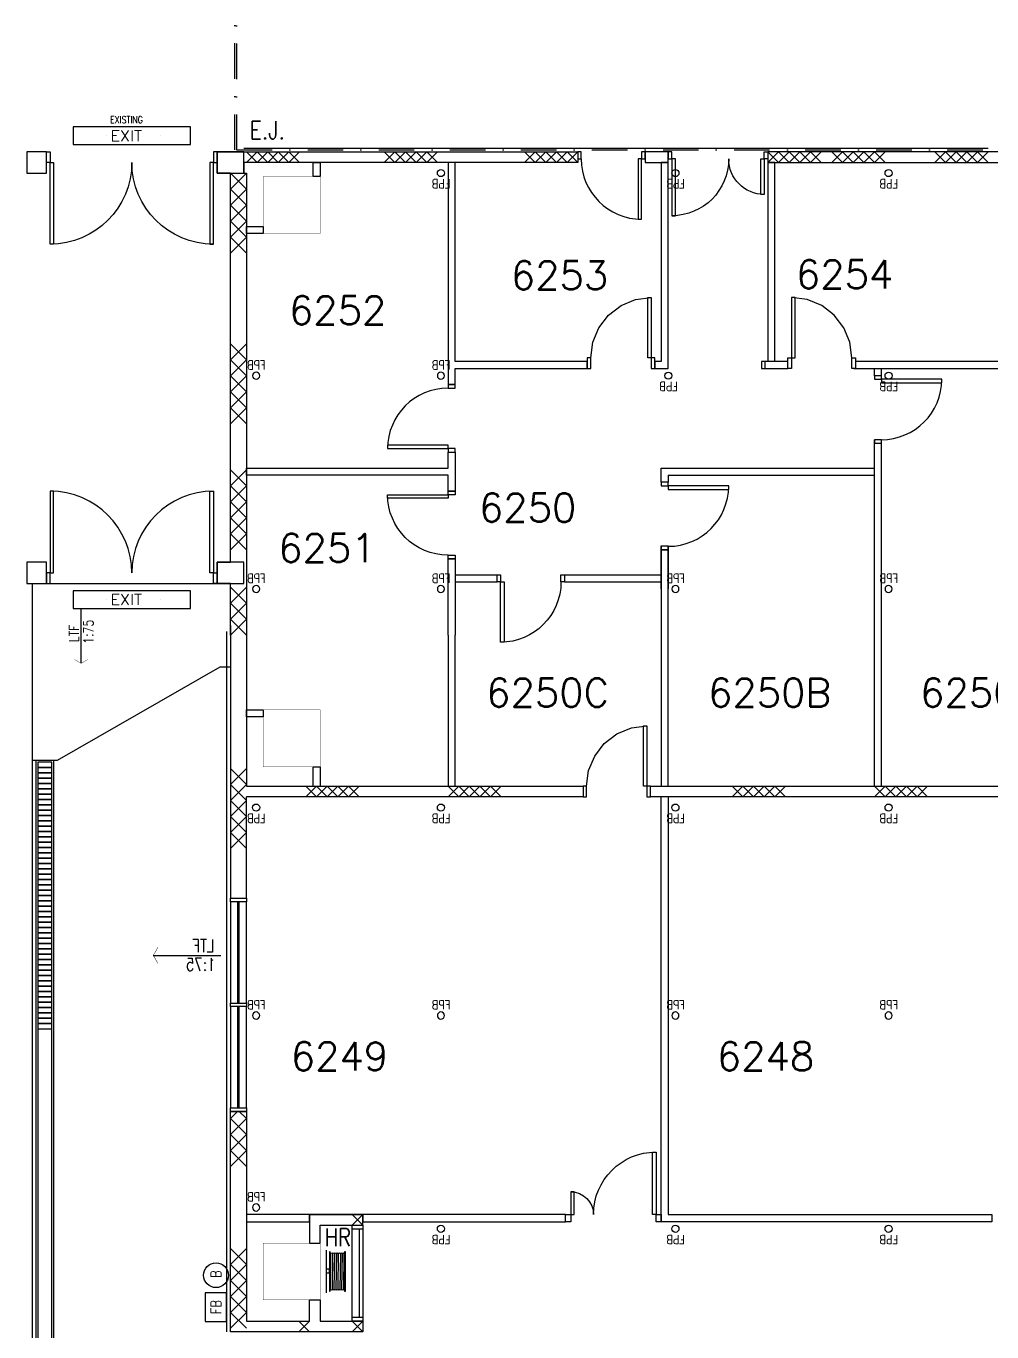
# Model space of a CAD drawing. Header units: millimetres. Extents: x -68474 to 336700, y -113450 to 53663.
# Drawn here: x 86262 to 99854, y -59350 to -40983 of the extents above; entities that cross this region are included whole.
import ezdxf

# ---------------------------------------------------------------- set-up
doc = ezdxf.new("R2010")
doc.units = ezdxf.units.MM
doc.header["$LTSCALE"] = 1000
doc.linetypes.add('s5147a$0$DASHDOT', pattern=[1, 0.5, -0.25, 0, -0.25])
doc.linetypes.add('s5147a$0$DOT', pattern=[0.25, 0, -0.25])
for name, color, linetype in [('s5147a$0$17', 12, 'Continuous'), ('s5147a$0$20', 7, 'Continuous'), ('s5147a$0$22', 7, 'Continuous'), ('s5147a$0$23', 7, 'Continuous'), ('s5147a$0$25', 7, 'Continuous'), ('s5147a$0$30', 7, 'Continuous'), ('s5147a$0$39', 7, 'Continuous'), ('s5147a$0$41', 7, 'Continuous'), ('s5147a$0$45', 7, 'Continuous'), ('s5147a$0$56', 7, 'Continuous'), ('s5147a$0$6', 7, 'Continuous'), ('s5147a$0$9', 7, 'Continuous'), ('s5147a$0$N-T-DRYWALL', 2, 'Continuous'), ('s5147a$0$ROOM-NO', 4, 'Continuous')]:
    doc.layers.add(name, color=color, linetype=linetype)
doc.styles.add('s5147a$0$STANDARD', font='romans.shx', dxfattribs={"width": 0.75})

# ---------------------------------------------------------------- blocks, each defined once
blk = doc.blocks.new('s5147a$0$CHAT15')
at = {"layer": 's5147a$0$22', "color": 14, "linetype": 'Continuous'}
for points in [[(0, 0), (0.15, 0.15), (0.3, 0), (0.45, 0.15), (0.6, 0), (0.75, 0.15)], [(0, 0.15), (0.15, 0), (0.3, 0.15), (0.45, 0), (0.6, 0.15), (0.75, 0)]]:
    blk.add_lwpolyline(points, dxfattribs=at)
blk = doc.blocks.new('s5147a$0$HAT15')
at = {"layer": 's5147a$0$22', "color": 14, "linetype": 'Continuous'}
for p, q in [((0, 0), (0.15, 0.15)), ((0, 0.15), (0.15, 0))]:
    blk.add_line(p, q, dxfattribs=at)
blk = doc.blocks.new('s5147a$0$LTF75')
at = {"layer": 's5147a$0$45', "color": 4, "linetype": 'Continuous'}
blk.add_line((0.7586, 0), (0, 0), dxfattribs=at)
at = {"layer": 's5147a$0$45', "color": 4, "linetype": 'Continuous', "const_width": 0.005}
blk.add_lwpolyline([(0.7059, 0.0912), (0.7586, 0), (0.7059, -0.0914)], dxfattribs=at)
at = {"layer": 's5147a$0$45', "color": 4, "linetype": 'Continuous', "style": 's5147a$0$STANDARD', "width": 0.800142}
for s, p in [('LTF', (0.0735, 0.036)), ('1:75', (0.0556, -0.1735))]:
    blk.add_text(s, height=0.1406, dxfattribs=at).set_placement(p)
blk = doc.blocks.new('s5147a$0$LTF75D')
at = {"layer": 's5147a$0$45', "color": 4, "linetype": 'Continuous'}
blk.add_line((0, -0.7586), (0, 0), dxfattribs=at)
at = {"layer": 's5147a$0$45', "color": 4, "linetype": 'Continuous', "const_width": 0.005}
blk.add_lwpolyline([(-0.0912, -0.7059), (0, -0.7586), (0.0914, -0.7059)], dxfattribs=at)
at = {"layer": 's5147a$0$45', "color": 4, "linetype": 'Continuous', "style": 's5147a$0$STANDARD', "width": 0.800142}
for s, p in [('1:75', (0.1735, -0.4844)), ('LTF', (-0.0303, -0.4608))]:
    blk.add_text(s, height=0.1406, rotation=90, dxfattribs=at).set_placement(p)
blk = doc.blocks.new('s5147a$0$FBB')
at = {"layer": 's5147a$0$56', "color": 1, "linetype": 'Continuous'}
blk.add_lwpolyline([(0, 0), (0.4, 0), (0.4, 0.3), (0, 0.3)], close=True, dxfattribs=at)
blk.add_circle((0.649901, 0.1497), 0.175, dxfattribs=at)
at = {"layer": 's5147a$0$56', "color": 1, "linetype": 'Continuous', "style": 's5147a$0$STANDARD', "width": 0.8}
for s, p in [('FB', (0.1007, 0.0747)), ('B', (0.6102, 0.0747))]:
    blk.add_text(s, height=0.15, dxfattribs=at).set_placement(p)
blk = doc.blocks.new('s5147a$0$FPB')
at = {"layer": 's5147a$0$45', "color": 15, "linetype": 'Continuous'}
blk.add_circle((0, 0), 0.05, dxfattribs=at)
at = {"layer": 's5147a$0$45', "color": 15, "linetype": 'Continuous', "style": 's5147a$0$STANDARD', "width": 0.8}
blk.add_text('FPB', height=0.125, dxfattribs=at).set_placement((-0.1323, 0.0875))
blk = doc.blocks.new('s5147a$0$D28')
at = {"layer": 's5147a$0$30', "color": 14, "linetype": 'Continuous'}
blk.add_lwpolyline([(0.9, 0.15), (0.95, 0.15), (0.95, 0), (0.9, 0), (0.9, 0.15), (0.871, 0.37), (0.7861, 0.575), (0.651, 0.751), (0.475, 0.8861), (0.27, 0.971), (0.05, 1), (0.05, 0), (0, 0), (0, 0.15), (0.1, 0.15), (0.1, 1), (0.05, 1)], dxfattribs=at)
blk = doc.blocks.new('s5147a$0$D37')
at = {"layer": 's5147a$0$41', "color": 14, "linetype": 'Continuous'}
for points in [[(0.073, 0.1), (0.123, 0.1), (0.123, 0.98), (0.073, 0.98)], [(1.273, 0.1), (1.223, 0.1), (1.223, 0.42), (1.273, 0.42)], [(0, 0), (0.073, 0), (0.073, 0.1), (0, 0.1)], [(1.273, 0), (1.346, 0), (1.346, 0.1), (1.273, 0.1)]]:
    blk.add_lwpolyline(points, close=True, dxfattribs=at)
for centre, radius, start, end in [((0.073, 0.1), 0.880001, 0, 90), ((1.273002, 0.1), 0.320001, 90, 180)]:
    blk.add_arc(centre, radius, start, end, dxfattribs=at)
blk = doc.blocks.new('s5147a$0$HR')
at = {"layer": 's5147a$0$56', "color": 1, "linetype": 'Continuous'}
for p, q in [((-0.3, 0), (0.3, 0)), ((0.249, -0.0595), (-0.2491, -0.0671)), ((0.249, -0.0863), (-0.2491, -0.0939)), ((0.249, -0.1131), (-0.2491, -0.1207)), ((0.249, -0.1399), (-0.2491, -0.1475)), ((0.249, -0.1667), (-0.2491, -0.1743)), ((-0.2491, -0.201), (0.249, -0.1934)), ((0.249, -0.2202), (-0.2491, -0.2278)), ((0.249, -0.247), (-0.2491, -0.2546))]:
    blk.add_line(p, q, dxfattribs=at)
for points in [[(-0.275, -0.0575), (-0.275, -0.045), (0.275, -0.045), (0.275, -0.0575)], [(0.02, -0.0001), (0.02, -0.045), (-0.03, -0.045), (-0.03, -0.0001)], [(0.275, -0.2575), (0.275, -0.27), (-0.275, -0.27), (-0.275, -0.2575)]]:
    blk.add_lwpolyline(points, close=True, dxfattribs=at)
for centre, start, end in [((-0.2491, -0.08055), 89.999978, 269.999972), ((-0.2491, -0.107336), 89.999978, 269.999972), ((-0.2491, -0.134122), 89.999978, 269.999972), ((-0.2491, -0.160907), 89.999978, 269.999972), ((-0.2491, -0.187693), 89.999978, 269.999972), ((0.249, -0.07295), 270.000028, 90.000022), ((0.249, -0.099736), 270.000028, 90.000022), ((0.249, -0.126522), 270.000028, 90.000022), ((0.249, -0.153307), 270.000028, 90.000022), ((0.249, -0.180093), 270.000028, 90.000022), ((-0.2491, -0.214479), 89.999978, 269.999972), ((-0.2491, -0.241265), 89.999978, 269.999972), ((0.249, -0.206879), 270.000028, 90.000022), ((0.249, -0.233665), 270.000028, 90.000022)]:
    blk.add_arc(centre, 0.013393, start, end, dxfattribs=at)
at = {"layer": 's5147a$0$56', "color": 1, "linetype": 'Continuous', "style": 's5147a$0$STANDARD'}
blk.add_text('J.D.K.', height=0.0003, dxfattribs=at).set_placement((-0.2732, -0.2696))
blk = doc.blocks.new('s5147a$0$AP')
at = {"layer": 's5147a$0$30', "color": 14, "linetype": 'Continuous'}
blk.add_line((0.05, 0.05), (1.3, 0.05), dxfattribs=at)
for points in [[(0, 0), (1.35, 0), (1.35, 0.15), (0, 0.15)], [(0.05, 0), (1.3, 0), (1.3, 0.15), (0.05, 0.15)]]:
    blk.add_lwpolyline(points, close=True, dxfattribs=at)
blk = doc.blocks.new('s5147a$0$D950A')
at = {"layer": 's5147a$0$41', "color": 8, "linetype": 'Continuous'}
for points in [[(0.05, 0.1), (0.1, 0.1), (0.1, 0.95), (0.05, 0.95)], [(0.05, 0.1), (0, 0.1), (0, 0), (0.05, 0)], [(0.95, 0.1), (0.9, 0.1), (0.9, 0), (0.95, 0)]]:
    blk.add_lwpolyline(points, close=True, dxfattribs=at)
blk.add_arc((0.05, 0.1), 0.85, 0, 90, dxfattribs=at)
blk = doc.blocks.new('s5147a$0$D2400B')
at = {"layer": 's5147a$0$30', "color": 14, "linetype": 'Continuous'}
for points in [[(0.05, 0.15), (0.1, 0.15), (0.1, 1.3), (0.05, 1.3)], [(2.35, 0.15), (2.3, 0.15), (2.3, 1.3), (2.35, 1.3)], [(0, 0), (0.05, 0), (0.05, 0.15), (0, 0.15)], [(2.4, 0), (2.35, 0), (2.35, 0.15), (2.4, 0.15)]]:
    blk.add_lwpolyline(points, close=True, dxfattribs=at)
for centre, start, end in [((0.05, 0.15), 0, 90), ((2.350004, 0.15), 90, 180)]:
    blk.add_arc(centre, 1.150002, start, end, dxfattribs=at)
blk = doc.blocks.new('s5147a$0$H450')
at = {"layer": 's5147a$0$22', "color": 14, "linetype": 'Continuous'}
for points in [[(0, 0.15), (0.15, 0), (0.3, 0.15), (0.45, 0)], [(0, 0), (0.15, 0.15), (0.3, 0), (0.45, 0.15)]]:
    blk.add_lwpolyline(points, dxfattribs=at)
blk = doc.blocks.new('s5147a$0$EXIT')
at = {"layer": 's5147a$0$39', "color": 1, "linetype": 'Continuous'}
blk.add_lwpolyline([(-0.825, -0.25), (0.825, -0.25), (0.825, 0), (-0.825, 0)], close=True, dxfattribs=at)
at = {"layer": 's5147a$0$39', "color": 1, "linetype": 's5147a$0$DOT'}
for centre in [(-0.375001, -0.125), (0.375001, -0.125)]:
    blk.add_circle(centre, 0.025, dxfattribs=at)
at = {"layer": 's5147a$0$39', "color": 1, "linetype": 'Continuous', "style": 's5147a$0$STANDARD', "width": 1.1}
blk.add_text('EXIT', height=0.15, dxfattribs=at).set_placement((-0.3001, -0.2))
blk = doc.blocks.new('s5147a$0$DM1400')
at = {"layer": 's5147a$0$41', "color": 8, "linetype": 'Continuous'}
for points in [[(-0.1, 1.35), (-0.6, 1.35), (-0.6, 1.3), (-0.1, 1.3)], [(0, 1.4), (-0.1, 1.4), (-0.1, 1.35), (0, 1.35)], [(-0.1, 0.05), (-0.9, 0.05), (-0.9, 0.1), (-0.1, 0.1)], [(0, 0), (-0.1, 0), (-0.1, 0.05), (0, 0.05)]]:
    blk.add_lwpolyline(points, close=True, dxfattribs=at)
for centre, radius, start, end in [((-0.1, 1.350002), 0.500001, 180, 270), ((-0.1, 0.05), 0.800001, 90, 180)]:
    blk.add_arc(centre, radius, start, end, dxfattribs=at)

msp = doc.modelspace()

# ---------------------------------------------------------------- linework, layer by layer
at = {"layer": 's5147a$0$17', "color": 14, "linetype": 'Continuous'}
for p, q in [((98200, -45900), (98200, -45800)), ((98300, -45900), (98300, -45800)), ((98200, -51675), (98200, -46800)), ((98300, -51675), (98300, -46825)), ((92300, -48700), (92890, -48700)), ((92300, -48800), (92890, -48800)), ((93840, -48700), (95200, -48700)), ((93840, -48800), (95200, -48800))]:
    msp.add_line(p, q, dxfattribs=at)
at = {"layer": 's5147a$0$17', "color": 2}
for p, q in [((95200, -47200), (98200, -47200)), ((95200, -47400), (95200, -47200)), ((95300, -47300), (98200, -47300)), ((95300, -47300), (95300, -47400))]:
    msp.add_line(p, q, dxfattribs=at)
at = {"layer": 's5147a$0$17', "color": 14, "linetype": 'Continuous'}
for points in [[(90400, -43100), (90300, -43100), (90300, -42900), (90400, -42900)], [(92200, -46025), (92300, -46025), (92300, -45800), (94160, -45800), (94160, -45700), (92300, -45700), (92300, -42900), (92200, -42900)], [(95110, -45800), (95300, -45800), (95300, -45700), (95300, -45700), (95300, -42900), (95200, -42900), (95200, -45700), (95110, -45700)], [(96610, -45800), (96984, -45800), (96984, -45700), (96800, -45700), (96800, -42900), (96700, -42900), (96700, -45700), (96610, -45700)], [(89600, -43900), (89362, -43900), (89362, -43800), (89600, -43800)], [(89362, -47200), (92200, -47200), (92200, -46975), (92300, -46975), (92300, -47525), (92200, -47525), (92200, -47300), (89362, -47300)], [(89362, -50600), (89600, -50600), (89600, -50700), (89362, -50700)], [(93854, -57700), (89362, -57700), (89362, -57800), (90250, -57800), (90250, -57700), (91000, -57700), (91000, -57800), (93854, -57800)]]:
    msp.add_lwpolyline(points, close=True, dxfattribs=at)
for points in [[(101300, -49550), (101300, -44300), (101200, -44300), (101200, -45700), (97934, -45700)], [(96984, -45700), (96660, -45700), (96660, -45800), (96984, -45800)], [(97909, -45800), (101200, -45800)], [(92200, -49550), (92200, -48475), (92300, -48475), (92300, -49550)], [(92200, -49550), (92200, -51674.9), (92300, -51674.9), (92300, -49550)], [(90300, -51675), (90300, -51400), (90400, -51400), (90400, -51675)], [(95300, -51825), (95300, -57700), (99854, -57700), (99854, -57800), (95200, -57800), (95200, -51824.9)]]:
    msp.add_lwpolyline(points, dxfattribs=at)
at = {"layer": 's5147a$0$17'}
msp.add_lwpolyline([(95200, -51675), (95300, -51675), (95300, -48350), (95200, -48350)], close=True, dxfattribs=at)
at = {"layer": 's5147a$0$20', "color": 14, "linetype": 'Continuous'}
for p, q in [((89362, -49500), (89362, -51675)), ((89362, -53250), (89362, -51825))]:
    msp.add_line(p, q, dxfattribs=at)
for points in [[(86275, -43050), (86550.1, -43050), (86550.1, -42750), (86275, -42750)], [(89325, -42750), (88950.1, -42750), (88950.1, -43050), (89325, -43050)], [(94975, -42900), (95300, -42900), (95300, -42750), (94975, -42750)], [(89137, -56250), (89362, -56250), (89362, -59200), (90250, -59200), (90250, -58900), (90400, -58900), (90400, -59200), (91000, -59200), (91000, -59350), (89137, -59350)]]:
    msp.add_lwpolyline(points, close=True, dxfattribs=at)
for points in [[(89137, -49550), (89137, -48825), (88950, -48825), (88950, -48525), (89137, -48525), (89137, -43050), (88950.1, -43050), (88950.1, -42750), (89137, -42750), (94025, -42750), (94025, -42900), (93875, -42900), (93875, -42900), (89325, -42900), (89325, -43050), (89362, -43050), (89362, -49550)], [(99800, -42750), (96700, -42750), (96700, -42900), (99650, -42900), (101200, -42900), (101200, -44300), (101350, -44300), (101350, -42900), (103025, -42900), (103025, -42750), (101200, -42750), (99800, -42750)], [(89137, -49500), (89137, -53250), (89362, -53250)], [(107300, -49550), (107300, -49550), (107300, -51675), (107402, -51675), (107402, -51825), (107300, -51825), (95050, -51825), (95050, -51675), (107150, -51675), (107150, -49550)], [(89362, -51675), (94100, -51675), (94100, -51825), (89362, -51825)], [(91000, -57700), (90250, -57700), (90250, -58100), (90400, -58100), (90400, -57850), (91000, -57850), (91000, -57700)]]:
    msp.add_lwpolyline(points, dxfattribs=at)
at = {"layer": 's5147a$0$20', "color": 2, "linetype": 'Continuous'}
for points in [[(86275, -48825), (86550, -48825), (86550, -48525), (86275, -48525)], [(89324.9, -48525), (88950, -48525), (88950, -48825), (89324.9, -48825)]]:
    msp.add_lwpolyline(points, close=True, dxfattribs=at)
at = {"layer": 's5147a$0$22', "color": 14, "linetype": 'Continuous'}
for points in [[(89362, -57025), (89137, -56800), (89362, -56575), (89137, -56350), (89237, -56250)], [(89137, -57025), (89362, -56800), (89137, -56575), (89362, -56350), (89262, -56250)]]:
    msp.add_lwpolyline(points, dxfattribs=at)
at = {"layer": 's5147a$0$23', "color": 14, "linetype": 'Continuous'}
msp.add_lwpolyline([(86250, -73649.8), (86350, -73649.8), (86350.2, -48825)], dxfattribs=at)
at = {"layer": 's5147a$0$23', "color": 10, "linetype": 'Continuous'}
for points in [[(89362, -53300), (89137, -53300), (89137, -53250), (89362, -53250)], [(89243.8, -53300), (89137, -53300), (89137, -54725), (89243.8, -54725)], [(89362, -53300), (89255.1, -53300), (89255.1, -54725), (89362, -54725)], [(89362, -54775), (89137, -54775), (89137, -54725), (89362, -54725)], [(89243.8, -54775), (89137, -54775), (89137, -56200), (89243.8, -56200)], [(89362, -54775), (89255.1, -54775), (89255.1, -56200), (89362, -56200)], [(89362, -56250), (89137, -56250), (89137, -56200), (89362, -56200)]]:
    msp.add_lwpolyline(points, close=True, dxfattribs=at)
at = {"layer": 's5147a$0$25', "color": 10, "linetype": 'Continuous'}
msp.add_line((89325, -42700), (99800, -42700), dxfattribs=at)
at = {"layer": 's5147a$0$25', "color": 4, "linetype": 'Continuous'}
msp.add_line((89087, -59350), (89087, -49500), dxfattribs=at)
at = {"layer": 's5147a$0$45', "color": 4, "linetype": 'Continuous'}
msp.add_lwpolyline([(86350.2, -48825), (89136.5, -48825), (89137.7, -50000), (88987.7, -50000), (86700.2, -51312), (86350.2, -51312)], dxfattribs=at)
at = {"layer": 's5147a$0$45', "color": 14, "linetype": 'Continuous'}
for points in [[(86400.8, -108749.8), (86650.4, -108749.8), (86650.8, -51312), (86400.8, -51312)], [(86425.8, -108724.8), (86625.4, -108724.8), (86625.8, -51337), (86425.8, -51337)], [(86625.8, -51337), (86425.8, -51337), (86425.8, -51412), (86625.8, -51412)], [(86625.8, -51412), (86425.8, -51412), (86425.8, -51487), (86625.8, -51487)], [(86625.8, -51487), (86425.8, -51487), (86425.8, -51562), (86625.8, -51562)], [(86625.8, -51562), (86425.8, -51562), (86425.8, -51637), (86625.8, -51637)], [(86625.8, -51637), (86425.8, -51637), (86425.8, -51712), (86625.8, -51712)], [(86625.8, -51712), (86425.8, -51712), (86425.8, -51787), (86625.8, -51787)], [(86625.8, -51787), (86425.8, -51787), (86425.8, -51862), (86625.8, -51862)], [(86625.8, -51862), (86425.8, -51862), (86425.8, -51937), (86625.8, -51937)], [(86625.8, -51937), (86425.8, -51937), (86425.8, -52012), (86625.8, -52012)], [(86625.8, -52012), (86425.8, -52012), (86425.8, -52087), (86625.8, -52087)], [(86625.8, -52087), (86425.8, -52087), (86425.8, -52162), (86625.8, -52162)], [(86625.8, -52162), (86425.8, -52162), (86425.8, -52237), (86625.8, -52237)], [(86625.8, -52237), (86425.8, -52237), (86425.8, -52312), (86625.8, -52312)], [(86625.8, -52312), (86425.8, -52312), (86425.8, -52387), (86625.8, -52387)], [(86625.8, -52387), (86425.8, -52387), (86425.8, -52462), (86625.8, -52462)], [(86625.8, -52462), (86425.8, -52462), (86425.8, -52537), (86625.8, -52537)], [(86625.8, -52537), (86425.8, -52537), (86425.8, -52612), (86625.8, -52612)], [(86625.8, -52612), (86425.8, -52612), (86425.8, -52687), (86625.8, -52687)], [(86625.8, -52687), (86425.8, -52687), (86425.8, -52762), (86625.8, -52762)], [(86625.8, -52762), (86425.8, -52762), (86425.8, -52837), (86625.8, -52837)], [(86625.8, -52837), (86425.8, -52837), (86425.8, -52912), (86625.8, -52912)], [(86625.8, -52912), (86425.8, -52912), (86425.8, -52987), (86625.8, -52987)], [(86625.8, -52987), (86425.8, -52987), (86425.8, -53062), (86625.8, -53062)], [(86625.8, -53062), (86425.8, -53062), (86425.8, -53137), (86625.8, -53137)], [(86625.8, -53137), (86425.8, -53137), (86425.8, -53212), (86625.8, -53212)], [(86625.8, -53212), (86425.8, -53212), (86425.8, -53287), (86625.8, -53287)], [(86625.8, -53287), (86425.8, -53287), (86425.8, -53362), (86625.8, -53362)], [(86625.8, -53362), (86425.8, -53362), (86425.8, -53437), (86625.8, -53437)], [(86625.8, -53437), (86425.8, -53437), (86425.8, -53512), (86625.8, -53512)], [(86625.8, -53512), (86425.8, -53512), (86425.8, -53587), (86625.8, -53587)], [(86625.8, -53587), (86425.8, -53587), (86425.8, -53662), (86625.8, -53662)], [(86625.8, -53662), (86425.8, -53662), (86425.8, -53737), (86625.8, -53737)], [(86625.8, -53737), (86425.8, -53737), (86425.8, -53812), (86625.8, -53812)], [(86625.8, -53812), (86425.8, -53812), (86425.8, -53887), (86625.8, -53887)], [(86625.8, -53887), (86425.8, -53887), (86425.8, -53962), (86625.8, -53962)], [(86625.8, -53962), (86425.8, -53962), (86425.8, -54037), (86625.8, -54037)], [(86625.8, -54037), (86425.8, -54037), (86425.8, -54112), (86625.8, -54112)], [(86625.8, -54112), (86425.8, -54112), (86425.8, -54187), (86625.8, -54187)], [(86625.8, -54187), (86425.8, -54187), (86425.8, -54262), (86625.8, -54262)], [(86625.8, -54262), (86425.8, -54262), (86425.8, -54337), (86625.8, -54337)], [(86625.8, -54337), (86425.8, -54337), (86425.8, -54412), (86625.8, -54412)], [(86625.8, -54412), (86425.8, -54412), (86425.8, -54487), (86625.8, -54487)], [(86625.8, -54487), (86425.8, -54487), (86425.8, -54562), (86625.8, -54562)], [(86625.8, -54562), (86425.8, -54562), (86425.8, -54637), (86625.8, -54637)], [(86625.8, -54637), (86425.8, -54637), (86425.8, -54712), (86625.8, -54712)], [(86625.8, -54712), (86425.8, -54712), (86425.8, -54787), (86625.8, -54787)], [(86625.8, -54787), (86425.8, -54787), (86425.8, -54862), (86625.8, -54862)], [(86625.8, -54862), (86425.8, -54862), (86425.8, -54937), (86625.8, -54937)], [(86625.8, -54937), (86425.8, -54937), (86425.8, -55012), (86625.8, -55012)], [(86625.8, -55012), (86425.8, -55012), (86425.8, -55087), (86625.8, -55087)]]:
    msp.add_lwpolyline(points, close=True, dxfattribs=at)
at = {"layer": 's5147a$0$6', "color": 1, "linetype": 'Continuous', "const_width": 5}
msp.add_lwpolyline([(89600, -43900), (90400, -43900), (90400, -43100), (89600, -43100)], close=True, dxfattribs=at)
at = {"layer": 's5147a$0$6', "color": 3, "linetype": 'Continuous', "const_width": 5}
for points in [[(89600, -51400), (90400, -51400), (90400, -50600), (89600, -50600)], [(89600, -58900), (90400, -58900), (90400, -58100), (89600, -58100)]]:
    msp.add_lwpolyline(points, close=True, dxfattribs=at)
at = {"layer": 's5147a$0$9', "color": 1, "linetype": 's5147a$0$DASHDOT'}
for points in [[(89200, -42725), (89200, -18049.9), (89225, -18049.9), (89225, -18199.9), (126775, -18200), (126775, -18050), (126800.3, -18050), (126800.3, -18224.8), (89225, -18224.9), (89225, -42725)], [(89225, -42725), (129749.8, -42725), (129749.8, -49550), (129949.8, -49550), (129949.8, -49575), (129724.8, -49575), (129724.8, -42750), (120884.5, -42750)]]:
    msp.add_lwpolyline(points, dxfattribs=at)
at = {"layer": 's5147a$0$N-T-DRYWALL', "color": 11}
for p, q in [((95300, -47400), (95200, -47400)), ((95300, -48350), (95200, -48350)), ((95200, -48350), (95300, -48350))]:
    msp.add_line(p, q, dxfattribs=at)
at = {"layer": 's5147a$0$N-T-DRYWALL', "color": 2}
for p, q in [((95200, -48700), (95200, -48294.1)), ((95300, -48300), (95300, -48700)), ((95300, -48350), (95200, -48350)), ((95200, -48900), (95200, -48350)), ((95300, -48350), (95300, -48900))]:
    msp.add_line(p, q, dxfattribs=at)

# ---------------------------------------------------------------- block references
at = {"xscale": 999.9979999999999, "yscale": 999.9979999999999, "zscale": 1000}
for name, p in [('s5147a$0$EXIT', (87750.1, -42400)), ('s5147a$0$CHAT15', (89362, -42900)), ('s5147a$0$CHAT15', (91300, -42900)), ('s5147a$0$CHAT15', (93275, -42900)), ('s5147a$0$CHAT15', (96700, -42900)), ('s5147a$0$CHAT15', (97600, -42900)), ('s5147a$0$EXIT', (87750, -48925)), ('s5147a$0$LTF75D', (87037.1, -49187.3))]:
    msp.add_blockref(name, p, dxfattribs=at)
at = {"zscale": 1000}
for name, p, xscale, yscale, rotation in [('s5147a$0$CHAT15', (99800, -42750), 999.9979999999999, 999.9979999999999, 180), ('s5147a$0$CHAT15', (89137, -43050), 1499.997, 1499.997, 270), ('s5147a$0$FPB', (92100.2, -43050), 999.9979999999999, 999.9979999999999, 180), ('s5147a$0$FPB', (95400.2, -43050), 999.9979999999999, 999.9979999999999, 180), ('s5147a$0$FPB', (98400.2, -43050), 999.9979999999999, 999.9979999999999, 180), ('s5147a$0$CHAT15', (89137, -45450), 1499.997, 1499.997, 270), ('s5147a$0$FPB', (89499.7, -45900), 999.9979999999999, -999.9979999999999, 180), ('s5147a$0$FPB', (92100.2, -45900), 999.9979999999999, -999.9979999999999, 180), ('s5147a$0$FPB', (95300.2, -45900), 999.9979999999999, 999.9979999999999, 180), ('s5147a$0$FPB', (98400.2, -45900), 999.9979999999999, 999.9979999999999, 180), ('s5147a$0$CHAT15', (89362, -48350), 1499.997, 1499.997, 90), ('s5147a$0$FPB', (89499.7, -48900), 999.9979999999999, -999.9979999999999, 180), ('s5147a$0$FPB', (92100.2, -48900), 999.9979999999999, -999.9979999999999, 180), ('s5147a$0$FPB', (95400.2, -48900), 999.9979999999999, -999.9979999999999, 180), ('s5147a$0$FPB', (98400.2, -48900), 999.9979999999999, -999.9979999999999, 180), ('s5147a$0$H450', (89362, -49550), 1499.997, 1499.997, 90), ('s5147a$0$CHAT15', (89362, -52550), 1499.997, 1499.997, 90), ('s5147a$0$CHAT15', (90950, -51825), 999.9979999999999, -999.9979999999999, 180), ('s5147a$0$CHAT15', (92950, -51825), 999.9979999999999, -999.9979999999999, 180), ('s5147a$0$CHAT15', (96950, -51825), 999.9979999999999, -999.9979999999999, 180), ('s5147a$0$CHAT15', (98950, -51825), 999.9979999999999, -999.9979999999999, 180), ('s5147a$0$FPB', (89499.5, -51975), 999.9979999999999, 999.9979999999999, 180), ('s5147a$0$FPB', (92100, -51975), 999.9979999999999, 999.9979999999999, 180), ('s5147a$0$FPB', (95400, -51975), 999.9979999999999, 999.9979999999999, 180), ('s5147a$0$FPB', (98400, -51975), 999.9979999999999, 999.9979999999999, 180), ('s5147a$0$LTF75', (89000.9, -54053.7), 1249.998, -1249.998, 180), ('s5147a$0$FPB', (89499.5, -54900), 999.9979999999999, -999.9979999999999, 180), ('s5147a$0$FPB', (92100, -54900), 999.9979999999999, -999.9979999999999, 180), ('s5147a$0$FPB', (95400, -54900), 999.9979999999999, -999.9979999999999, 180), ('s5147a$0$FPB', (98400, -54900), 999.9979999999999, -999.9979999999999, 180), ('s5147a$0$FPB', (89499.5, -57600), 999.9979999999999, -999.9979999999999, 180), ('s5147a$0$HAT15', (91000, -57700), 999.9979999999999, 999.9979999999999, 180), ('s5147a$0$FPB', (92100, -57900), 999.9979999999999, 999.9979999999999, 180), ('s5147a$0$FPB', (95400, -57900), 999.9979999999999, 999.9979999999999, 180), ('s5147a$0$FPB', (98400, -57900), 999.9979999999999, 999.9979999999999, 180), ('s5147a$0$CHAT15', (89362, -59300), 1499.997, 1499.997, 90), ('s5147a$0$HR', (90486, -58500), -999.9979999999999, 999.9979999999999, 90), ('s5147a$0$FBB', (89084.6, -59202.5), 999.9979999999999, 999.9979999999999, 90), ('s5147a$0$HAT15', (90250, -59200), 999.9979999999999, 999.9979999999999, 180), ('s5147a$0$HAT15', (91000, -59200), 999.9979999999999, 999.9979999999999, 180)]:
    msp.add_blockref(name, p, dxfattribs=dict(at, xscale=xscale, yscale=yscale, rotation=rotation))
at = {"layer": 's5147a$0$30', "color": 7, "linetype": 'Continuous', "xscale": 999.9979999999999, "zscale": 1000}
for p, yscale in [((86550.1, -42750), -999.9979999999999), ((86550, -48825), 999.9979999999999)]:
    msp.add_blockref('s5147a$0$D2400B', p, dxfattribs=dict(at, yscale=yscale))
at = {"layer": 's5147a$0$30', "color": 7, "linetype": 'Continuous', "zscale": 1000}
for name, p, xscale, yscale, rotation in [('s5147a$0$D950A', (94975, -42750), 999.9979999999999, 999.9979999999999, 180), ('s5147a$0$DM1400', (95300, -42750), -999.9979999999999, 999.9979999999999, 270), ('s5147a$0$D28', (95110, -45800), 999.9979999999999, -999.9979999999999, 180), ('s5147a$0$D28', (96984, -45800), -999.9979999999999, -999.9979999999999, 180), ('s5147a$0$D950A', (98200, -45900), 999.9979999999999, 999.9979999999999, 270), ('s5147a$0$D950A', (92300, -46975), 999.9979999999999, 999.9979999999999, 90), ('s5147a$0$D950A', (92300, -47525), 999.9979999999999, -999.9979999999999, 270), ('s5147a$0$D950A', (95200, -47400), 999.9979999999999, 999.9979999999999, 270), ('s5147a$0$D950A', (92890, -48700), -999.9979999999999, 999.9979999999999, 180), ('s5147a$0$D28', (95050, -51825), 999.9979999999999, -999.9979999999999, 180), ('s5147a$0$D37', (95200, -57800), 999.9979999999999, -999.9979999999999, 180), ('s5147a$0$AP', (91000, -57850), 999.9979999999999, -999.9979999999999, 270)]:
    msp.add_blockref(name, p, dxfattribs=dict(at, xscale=xscale, yscale=yscale, rotation=rotation))

# ---------------------------------------------------------------- texts
at = {"layer": 's5147a$0$39', "color": 14, "linetype": 'Continuous', "style": 's5147a$0$STANDARD', "width": 0.8}
msp.add_text('EXISTING', height=100, dxfattribs=at).set_placement((87445.8, -42350))
at = {"layer": 's5147a$0$56', "color": 1, "linetype": 'Continuous', "style": 's5147a$0$STANDARD', "width": 0.8}
msp.add_text('HR', height=250, dxfattribs=at).set_placement((90465, -58144.6))
at = {"layer": 's5147a$0$9', "color": 2, "linetype": 'Continuous', "style": 's5147a$0$STANDARD', "width": 0.84}
msp.add_text('E.J.', height=250, dxfattribs=at).set_placement((89409.2, -42571.3))
at = {"layer": 's5147a$0$ROOM-NO', "style": 's5147a$0$STANDARD'}
for s, p in [('6253', (93083.8, -44688.9)), ('6254', (97095.8, -44672.9)), ('6252', (89961, -45179.4)), ('6250', (92634.8, -47955.1)), ('6251', (89810, -48523.2)), ('6250C', (92736.8, -50560.1)), ('6250B', (95858.8, -50560.1)), ('6250A', (98843.8, -50560.1)), ('6249', (89986.7, -55672.7)), ('6248', (95982.8, -55672.7))]:
    msp.add_text(s, height=400, dxfattribs=at).set_placement(p)

doc.saveas('drawing.dxf')
